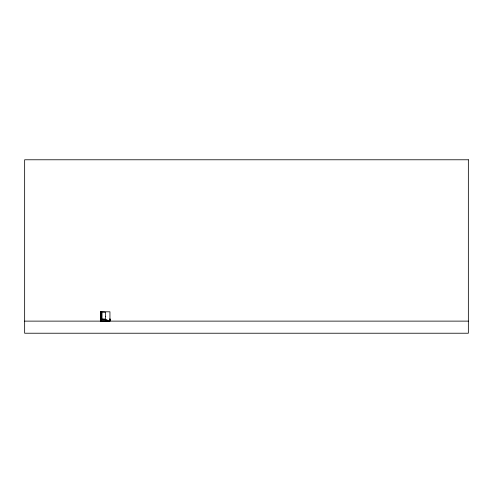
<?xml version="1.0" encoding="UTF-8"?>
<svg xmlns="http://www.w3.org/2000/svg" width="493" height="493" viewBox="0 0 493 493"><rect width="100%" height="100%" fill="white"/><g stroke="black" fill="none" stroke-linecap="round" stroke-linejoin="round"><path stroke-width="0.74" d="M100.683 320.881L101.12 320.881L100.979 311.983L100.973 320.838L100.547 320.826L101.256 320.838L101.256 312.007L100.535 311.964M110.112 319.84L110.112 319.513M101.983 319.033L102.02 312.007L105.41 312.211L105.41 319.033L101.983 319.033L101.983 319.464C103.086 318.644 108.257 320.629 106.901 319.643M110.013 319.002L110.013 320.259L110.013 319.932M105.724 320.641L105.477 321.103M105.391 321.122L105.428 320.641M101.096 320.838L100.652 320.826M105.73 316.568L105.527 316.309L105.675 316.611M100.979 312.014L101.108 320.801M100.603 321.054L109.939 320.998M109.939 321.054L109.939 311.798L100.603 311.798M101.207 311.786L100.751 311.798M100.825 312.211L101.256 312.211L101.54 319.932M100.825 320.641L101.54 320.641L101.54 312.007M109.773 321.054L100.751 321.054M24.65 321.122L468.35 321.122M100.862 311.964L101.145 320.881L101.12 312.007M110.112 319.156L110.112 320.111M109.828 319.002L109.828 320.259M105.576 320.641L105.576 321.103M101.256 313.801L101.256 316.093M101.256 316.426L101.256 319.045M468.35 159.775L24.65 159.775L24.65 333.225L468.35 333.225L468.35 159.775"/></g></svg>
